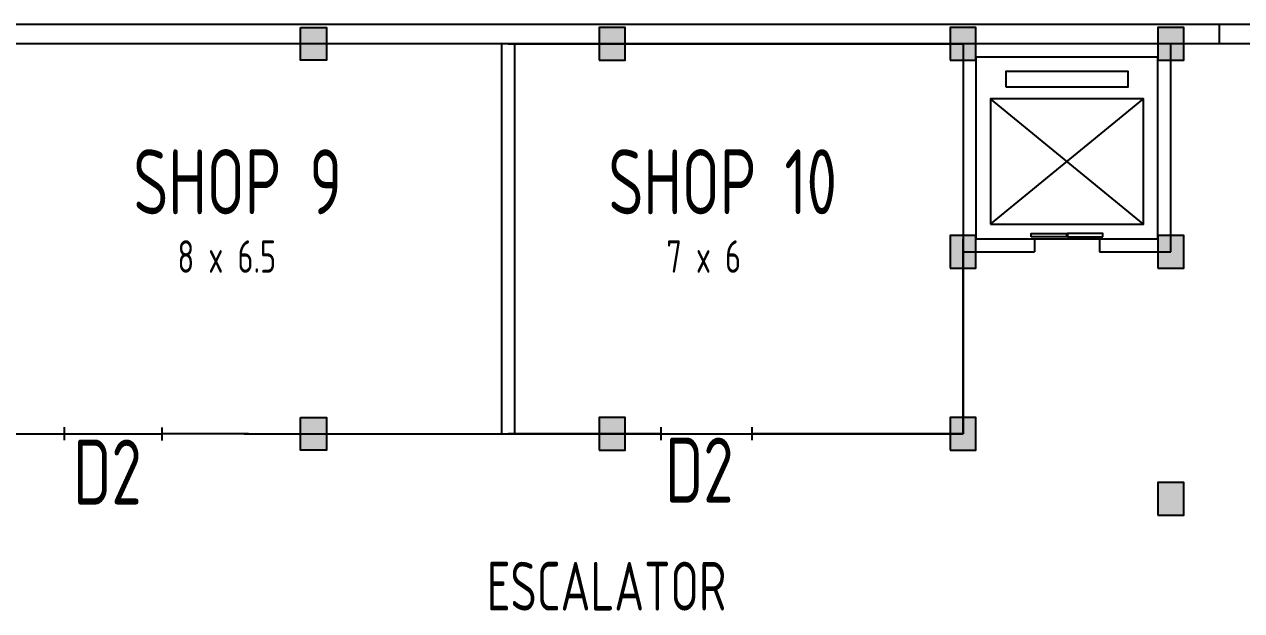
# Model space of a CAD drawing. Header units: millimetres. Extents: x 0 to 371, y 0 to 131.
# Drawn here: x 33.78 to 52.52, y 64.1 to 73.12 of the extents above; entities that cross this region are included whole.
import ezdxf

# ---------------------------------------------------------------- set-up
doc = ezdxf.new("R2010")
doc.units = ezdxf.units.MM
for name, color, linetype in [('COL_FILL', 8, 'Continuous'), ('COLUMN', 7, 'Continuous'), ('DOORS', 2, 'Continuous'), ('STAIR', 2, 'Continuous'), ('WALL', 7, 'Continuous'), ('WINDOW', 2, 'Continuous')]:
    doc.layers.add(name, color=color, linetype=linetype)
doc.styles.add('YQ_DIM', font='SUPEROS.SHX', dxfattribs={"width": 0.8, "bigfont": 'HZDX.SHX'})
doc.styles.add('YQ_TEXT', font='SUPEROS.SHX', dxfattribs={"width": 0.8, "bigfont": 'HZDX.SHX'})

msp = doc.modelspace()

# ---------------------------------------------------------------- hatches: boundary and pattern name
at = {"layer": 'COL_FILL'}
h = msp.add_hatch(color=256, dxfattribs=at)
h.dxf.hatch_style = 1
h.paths.add_polyline_path([(38.0273, 73.0702), (38.4273, 73.0702), (38.4273, 72.5702), (38.0273, 72.5702)])
h = msp.add_hatch(color=256, dxfattribs=at)
h.dxf.hatch_style = 1
h.paths.add_polyline_path([(42.6273, 72.5702), (43.0273, 72.5702), (43.0273, 73.0702), (42.6273, 73.0702)])
h = msp.add_hatch(color=256, dxfattribs=at)
h.dxf.hatch_style = 1
h.paths.add_polyline_path([(48.0273, 72.5702), (48.4273, 72.5702), (48.4273, 73.0702), (48.0273, 73.0702)])
h = msp.add_hatch(color=256, dxfattribs=at)
h.dxf.hatch_style = 1
h.paths.add_polyline_path([(51.2273, 72.5702), (51.6273, 72.5702), (51.6273, 73.0702), (51.2273, 73.0702)])
h = msp.add_hatch(color=256, dxfattribs=at)
h.dxf.hatch_style = 1
h.paths.add_polyline_path([(48.0273, 69.3702), (48.4273, 69.3702), (48.4273, 69.8702), (48.0273, 69.8702)])
h = msp.add_hatch(color=256, dxfattribs=at)
h.dxf.hatch_style = 1
h.paths.add_polyline_path([(51.2273, 69.3702), (51.6273, 69.3702), (51.6273, 69.8702), (51.2273, 69.8702)])
h = msp.add_hatch(color=256, dxfattribs=at)
h.dxf.hatch_style = 1
h.paths.add_polyline_path([(38.0273, 67.0702), (38.4273, 67.0702), (38.4273, 66.5702), (38.0273, 66.5702)])
h = msp.add_hatch(color=256, dxfattribs=at)
h.dxf.hatch_style = 1
h.paths.add_polyline_path([(42.6273, 66.5702), (43.0273, 66.5702), (43.0273, 67.0702), (42.6273, 67.0702)])
h = msp.add_hatch(color=256, dxfattribs=at)
h.dxf.hatch_style = 1
h.paths.add_polyline_path([(48.0273, 66.5702), (48.4273, 66.5702), (48.4273, 67.0702), (48.0273, 67.0702)])
h = msp.add_hatch(color=256, dxfattribs=at)
h.dxf.hatch_style = 1
h.paths.add_polyline_path([(51.2273, 65.5702), (51.6273, 65.5702), (51.6273, 66.0702), (51.2273, 66.0702)])

# ---------------------------------------------------------------- linework, layer by layer
for p, q in [((73.3415, 73.1202), (16.1031, 73.1202)), ((52.1773, 72.8202), (52.1773, 73.1202)), ((73.2273, 72.8202), (16.2273, 72.8202)), ((41.2273, 72.8202), (48.2273, 72.8202)), ((48.2273, 72.8202), (48.2273, 66.8202)), ((48.2273, 72.8202), (48.2273, 72.6202)), ((51.4273, 69.6202), (51.4273, 72.8202)), ((48.4273, 72.6202), (48.4273, 69.8202)), ((48.4273, 72.6202), (51.2273, 72.6202)), ((51.2273, 69.8202), (51.2273, 72.6202)), ((48.2273, 66.8202), (48.2273, 69.8202)), ((48.4273, 69.8202), (49.328, 69.8202)), ((49.328, 69.8202), (49.328, 69.6202)), ((50.328, 69.8202), (51.2273, 69.8202)), ((50.328, 69.8202), (50.328, 69.6202)), ((48.2273, 69.6202), (49.328, 69.6202)), ((50.328, 69.6202), (51.4273, 69.6202)), ((34.3918, 66.9202), (34.3918, 66.7202)), ((35.8918, 66.9191), (35.8918, 66.7191)), ((43.5761, 66.9202), (43.5761, 66.7202)), ((44.9786, 66.9202), (44.9786, 66.7202)), ((33.2273, 66.8202), (34.3918, 66.8202)), ((37.2273, 66.8202), (35.8918, 66.8212)), ((35.8918, 66.8202), (35.8918, 66.8212)), ((37.1629, 66.8202), (41.2273, 66.8202)), ((43.5761, 66.8202), (41.2273, 66.8202)), ((41.2273, 66.8202), (43.5761, 66.8202)), ((48.2273, 66.8202), (44.9786, 66.8202)), ((44.9786, 66.8202), (48.2273, 66.8202))]:
    msp.add_line(p, q)
at = {"layer": 'COLUMN'}
for points in [[(38.0273, 73.0702), (38.4273, 73.0702), (38.4273, 72.5702), (38.0273, 72.5702)], [(42.6273, 72.5702), (43.0273, 72.5702), (43.0273, 73.0702), (42.6273, 73.0702)], [(48.0273, 72.5702), (48.4273, 72.5702), (48.4273, 73.0702), (48.0273, 73.0702)], [(51.2273, 72.5702), (51.6273, 72.5702), (51.6273, 73.0702), (51.2273, 73.0702)], [(48.0273, 69.3702), (48.4273, 69.3702), (48.4273, 69.8702), (48.0273, 69.8702)], [(51.2273, 69.3702), (51.6273, 69.3702), (51.6273, 69.8702), (51.2273, 69.8702)], [(38.0273, 67.0702), (38.4273, 67.0702), (38.4273, 66.5702), (38.0273, 66.5702)], [(42.6273, 66.5702), (43.0273, 66.5702), (43.0273, 67.0702), (42.6273, 67.0702)], [(48.0273, 66.5702), (48.4273, 66.5702), (48.4273, 67.0702), (48.0273, 67.0702)], [(51.2273, 65.5702), (51.6273, 65.5702), (51.6273, 66.0702), (51.2273, 66.0702)]]:
    msp.add_lwpolyline(points, close=True, dxfattribs=at)
at = {"layer": 'DOORS'}
for p, q in [((34.3918, 66.8202), (35.8918, 66.8212)), ((43.5761, 66.8202), (44.9786, 66.8202))]:
    msp.add_line(p, q, dxfattribs=at)
at = {"layer": 'STAIR'}
for p, q in [((48.6525, 70.0441), (51.0034, 71.9729)), ((51.0034, 70.0441), (48.6525, 71.9729))]:
    msp.add_line(p, q, dxfattribs=at)
for points in [[(48.8876, 72.1611), (50.7683, 72.1611), (50.7683, 72.3963), (48.8876, 72.3963)], [(48.6525, 70.0441), (51.0034, 70.0441), (51.0034, 71.9729), (48.6525, 71.9729)]]:
    msp.add_lwpolyline(points, close=True, dxfattribs=at)
at = {"layer": 'WALL'}
for p, q in [((41.1273, 66.8202), (41.1273, 72.8202)), ((41.3273, 66.8202), (41.3273, 72.8202))]:
    msp.add_line(p, q, dxfattribs=at)
at = {"layer": 'WINDOW'}
msp.add_line((49.328, 69.8202), (50.328, 69.8202), dxfattribs=at)
for points in [[(49.278, 69.8502), (49.278, 69.9002), (49.818, 69.9002), (49.818, 69.8502)], [(50.378, 69.8502), (50.378, 69.9002), (49.838, 69.9002), (49.838, 69.8502)]]:
    msp.add_lwpolyline(points, close=True, dxfattribs=at)

# ---------------------------------------------------------------- texts
at = {"color": 250, "width": 0.8}
for s, height, style, p in [('SHOP 9', 1, 'YQ_TEXT', (35.4559, 70.1981)), ('SHOP 10', 1, 'YQ_TEXT', (42.769, 70.1981)), ('8 x 6.5 ', 0.5, 'YQ_TEXT', (36.1352, 69.2976)), ('7 x 6 ', 0.5, 'YQ_TEXT', (43.6604, 69.2976)), ('D2', 1, 'YQ_DIM', (34.5305, 65.732)), ('D2', 1, 'YQ_DIM', (43.6413, 65.7614)), ('ESCALATOR', 0.75, 'YQ_TEXT', (40.8939, 64.1003))]:
    msp.add_text(s, height=height, dxfattribs=dict(at, style=style)).set_placement(p)

doc.saveas('drawing.dxf')
